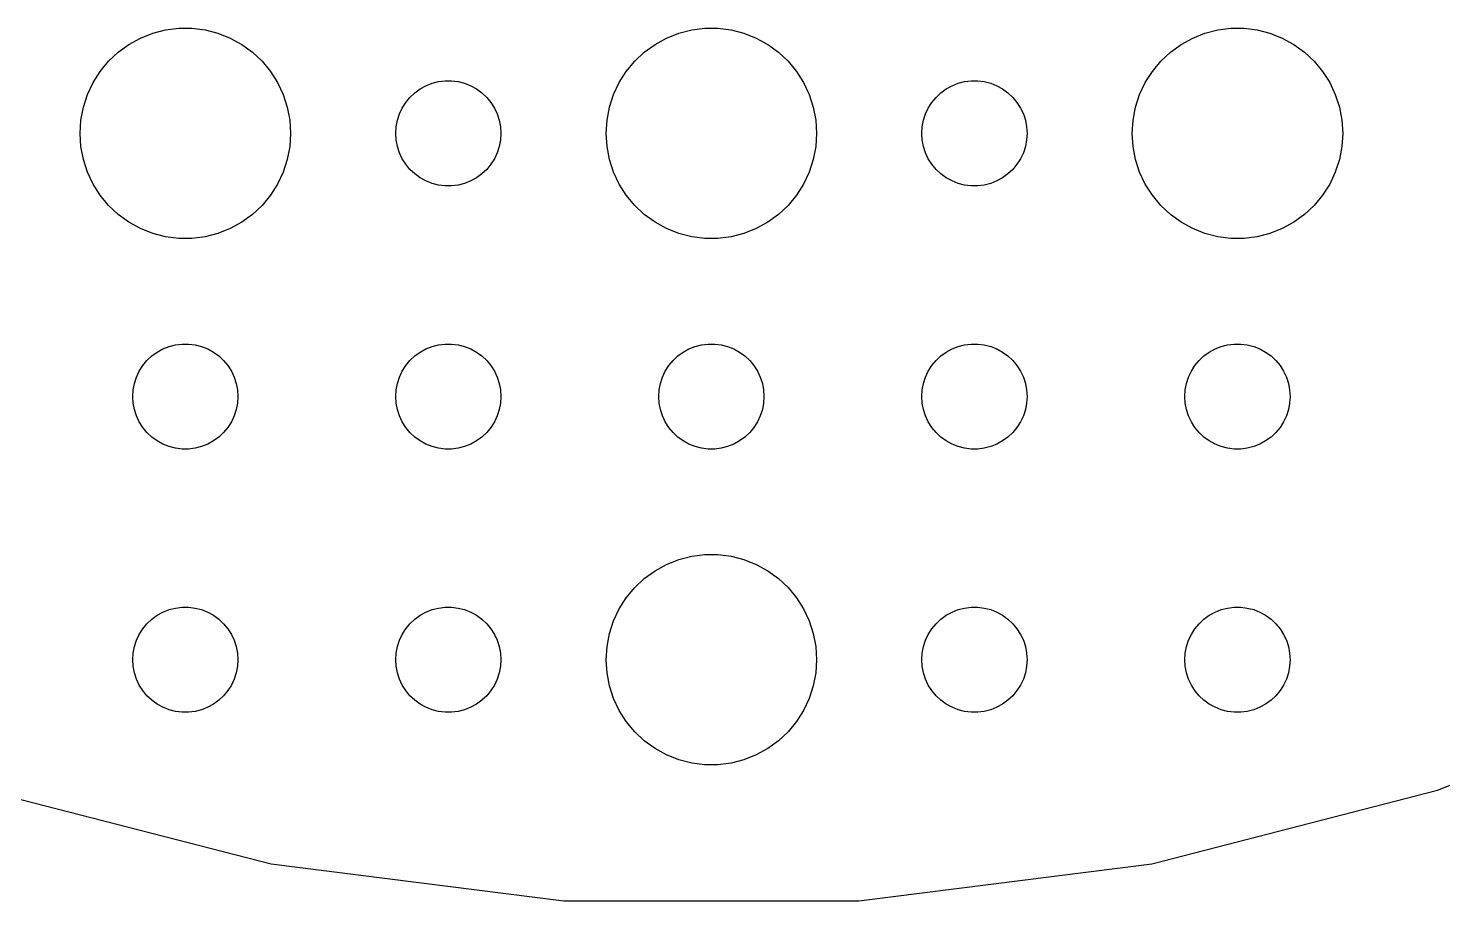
# Model space of a CAD drawing. Header units: metres. Extents: x -67 to 67, y -67 to 67.
# Drawn here: x -19.48 to 20.85, y -66.87 to -42.01 of the extents above; entities that cross this region are included whole.
import ezdxf

# ---------------------------------------------------------------- set-up
doc = ezdxf.new("R2010")
doc.units = ezdxf.units.M

msp = doc.modelspace()

# ---------------------------------------------------------------- linework, layer by layer
for p, q in [((-16.6075, -42.467), (-16.2773, -42.2855)), ((-16.2773, -42.2855), (-15.927, -42.1468)), ((-15.927, -42.1468), (-15.5621, -42.0531)), ((-15.5621, -42.0531), (-15.1884, -42.0059)), ((-15.1884, -42.0059), (-14.8116, -42.0059)), ((-14.8116, -42.0059), (-14.4379, -42.0531)), ((-14.4379, -42.0531), (-14.0729, -42.1468)), ((-14.0729, -42.1468), (-13.7227, -42.2855)), ((-13.7227, -42.2855), (-13.3925, -42.467)), ((-1.60747, -42.467), (-1.27733, -42.2855)), ((-1.27733, -42.2855), (-0.92705, -42.1468)), ((-0.92705, -42.1468), (-0.56213, -42.0531)), ((-0.56213, -42.0531), (-0.18837, -42.0059)), ((-0.18837, -42.0059), (0.18837, -42.0059)), ((0.18837, -42.0059), (0.56213, -42.0531)), ((0.56213, -42.0531), (0.92705, -42.1468)), ((0.92705, -42.1468), (1.27733, -42.2855)), ((1.27733, -42.2855), (1.60747, -42.467)), ((13.3925, -42.467), (13.7227, -42.2855)), ((13.7227, -42.2855), (14.0729, -42.1468)), ((14.0729, -42.1468), (14.4379, -42.0531)), ((14.4379, -42.0531), (14.8116, -42.0059)), ((14.8116, -42.0059), (15.1884, -42.0059)), ((15.1884, -42.0059), (15.5621, -42.0531)), ((15.5621, -42.0531), (15.927, -42.1468)), ((15.927, -42.1468), (16.2773, -42.2855)), ((16.2773, -42.2855), (16.6075, -42.467)), ((-17.1869, -42.9464), (-16.9123, -42.6885)), ((-16.9123, -42.6885), (-16.6075, -42.467)), ((-13.3925, -42.467), (-13.0877, -42.6885)), ((-13.0877, -42.6885), (-12.8131, -42.9464)), ((-2.1869, -42.9464), (-1.91226, -42.6885)), ((-1.91226, -42.6885), (-1.60747, -42.467)), ((1.60747, -42.467), (1.91226, -42.6885)), ((1.91226, -42.6885), (2.1869, -42.9464)), ((12.8131, -42.9464), (13.0877, -42.6885)), ((13.0877, -42.6885), (13.3925, -42.467)), ((16.6075, -42.467), (16.9123, -42.6885)), ((16.9123, -42.6885), (17.1869, -42.9464)), ((-17.427, -43.2366), (-17.1869, -42.9464)), ((-12.8131, -42.9464), (-12.5729, -43.2366)), ((-2.42705, -43.2366), (-2.1869, -42.9464)), ((2.1869, -42.9464), (2.42705, -43.2366)), ((12.5729, -43.2366), (12.8131, -42.9464)), ((17.1869, -42.9464), (17.427, -43.2366)), ((-17.7893, -43.8956), (-17.6289, -43.5547)), ((-17.6289, -43.5547), (-17.427, -43.2366)), ((-12.5729, -43.2366), (-12.3711, -43.5547)), ((-12.3711, -43.5547), (-12.2107, -43.8956)), ((-7.96352, -43.5734), (-7.78107, -43.5266)), ((-7.78107, -43.5266), (-7.59418, -43.503)), ((-7.59418, -43.503), (-7.40581, -43.503)), ((-7.40581, -43.503), (-7.21892, -43.5266)), ((-7.21892, -43.5266), (-7.03647, -43.5734)), ((-2.78932, -43.8956), (-2.62891, -43.5547)), ((-2.62891, -43.5547), (-2.42705, -43.2366)), ((2.42705, -43.2366), (2.62891, -43.5547)), ((2.62891, -43.5547), (2.78932, -43.8956)), ((7.03647, -43.5734), (7.21892, -43.5266)), ((7.21892, -43.5266), (7.40581, -43.503)), ((7.40581, -43.503), (7.59418, -43.503)), ((7.59418, -43.503), (7.78107, -43.5266)), ((7.78107, -43.5266), (7.96352, -43.5734)), ((12.2107, -43.8956), (12.3711, -43.5547)), ((12.3711, -43.5547), (12.5729, -43.2366)), ((17.427, -43.2366), (17.6289, -43.5547)), ((17.6289, -43.5547), (17.7893, -43.8956)), ((-17.9057, -44.2539), (-17.7893, -43.8956)), ((-12.2107, -43.8956), (-12.0942, -44.2539)), ((-8.59344, -43.9732), (-8.45613, -43.8442)), ((-8.45613, -43.8442), (-8.30373, -43.7335)), ((-8.30373, -43.7335), (-8.13866, -43.6428)), ((-8.13866, -43.6428), (-7.96352, -43.5734)), ((-7.03647, -43.5734), (-6.86133, -43.6428)), ((-6.86133, -43.6428), (-6.69626, -43.7335)), ((-6.69626, -43.7335), (-6.54385, -43.8442)), ((-6.54385, -43.8442), (-6.40654, -43.9732)), ((-2.90575, -44.2539), (-2.78932, -43.8956)), ((2.78932, -43.8956), (2.90575, -44.2539)), ((6.40654, -43.9732), (6.54385, -43.8442)), ((6.54385, -43.8442), (6.69626, -43.7335)), ((6.69626, -43.7335), (6.86133, -43.6428)), ((6.86133, -43.6428), (7.03647, -43.5734)), ((7.96352, -43.5734), (8.13866, -43.6428)), ((8.13866, -43.6428), (8.30373, -43.7335)), ((8.30373, -43.7335), (8.45613, -43.8442)), ((8.45613, -43.8442), (8.59344, -43.9732)), ((12.0942, -44.2539), (12.2107, -43.8956)), ((17.7893, -43.8956), (17.9057, -44.2539)), ((-17.9763, -44.624), (-17.9057, -44.2539)), ((-12.0942, -44.2539), (-12.0237, -44.624)), ((-8.89465, -44.4478), (-8.81445, -44.2774)), ((-8.81445, -44.2774), (-8.71352, -44.1183)), ((-8.71352, -44.1183), (-8.59344, -43.9732)), ((-6.40654, -43.9732), (-6.28647, -44.1183)), ((-6.28647, -44.1183), (-6.18553, -44.2774)), ((-6.18553, -44.2774), (-6.10533, -44.4478)), ((-2.97633, -44.624), (-2.90575, -44.2539)), ((2.90575, -44.2539), (2.97633, -44.624)), ((6.10533, -44.4478), (6.18553, -44.2774)), ((6.18553, -44.2774), (6.28647, -44.1183)), ((6.28647, -44.1183), (6.40654, -43.9732)), ((8.59344, -43.9732), (8.71352, -44.1183)), ((8.71352, -44.1183), (8.81445, -44.2774)), ((8.81445, -44.2774), (8.89465, -44.4478)), ((12.0237, -44.624), (12.0942, -44.2539)), ((17.9057, -44.2539), (17.9763, -44.624)), ((-18, -45), (-17.9763, -44.624)), ((-12.0237, -44.624), (-12, -45)), ((-8.98816, -44.812), (-8.95287, -44.627)), ((-8.95287, -44.627), (-8.89465, -44.4478)), ((-6.10533, -44.4478), (-6.04712, -44.627)), ((-6.04712, -44.627), (-6.01183, -44.812)), ((-3, -45), (-2.97633, -44.624)), ((2.97633, -44.624), (3, -45)), ((6.01183, -44.812), (6.04712, -44.627)), ((6.04712, -44.627), (6.10533, -44.4478)), ((8.89465, -44.4478), (8.95287, -44.627)), ((8.95287, -44.627), (8.98816, -44.812)), ((12, -45), (12.0237, -44.624)), ((17.9763, -44.624), (18, -45)), ((-17.9763, -45.376), (-18, -45)), ((-12, -45), (-12.0237, -45.376)), ((-9, -45), (-8.98816, -44.812)), ((-8.98816, -45.188), (-9, -45)), ((-6.01183, -44.812), (-6, -45)), ((-6, -45), (-6.01183, -45.188)), ((-2.97633, -45.376), (-3, -45)), ((3, -45), (2.97633, -45.376)), ((6, -45), (6.01183, -44.812)), ((6.01183, -45.188), (6, -45)), ((8.98816, -44.812), (9, -45)), ((9, -45), (8.98816, -45.188)), ((12.0237, -45.376), (12, -45)), ((18, -45), (17.9763, -45.376)), ((-17.9057, -45.7461), (-17.9763, -45.376)), ((-12.0237, -45.376), (-12.0942, -45.7461)), ((-8.95287, -45.373), (-8.98816, -45.188)), ((-8.89465, -45.5522), (-8.95287, -45.373)), ((-8.81445, -45.7226), (-8.89465, -45.5522)), ((-6.10533, -45.5522), (-6.18553, -45.7226)), ((-6.04712, -45.373), (-6.10533, -45.5522)), ((-6.01183, -45.188), (-6.04712, -45.373)), ((-2.90575, -45.7461), (-2.97633, -45.376)), ((2.97633, -45.376), (2.90575, -45.7461)), ((6.04712, -45.373), (6.01183, -45.188)), ((6.10533, -45.5522), (6.04712, -45.373)), ((6.18553, -45.7226), (6.10533, -45.5522)), ((8.89465, -45.5522), (8.81445, -45.7226)), ((8.95287, -45.373), (8.89465, -45.5522)), ((8.98816, -45.188), (8.95287, -45.373)), ((12.0942, -45.7461), (12.0237, -45.376)), ((17.9763, -45.376), (17.9057, -45.7461)), ((-17.7893, -46.1044), (-17.9057, -45.7461)), ((-12.0942, -45.7461), (-12.2107, -46.1044)), ((-8.71352, -45.8817), (-8.81445, -45.7226)), ((-8.59344, -46.0268), (-8.71352, -45.8817)), ((-6.28647, -45.8817), (-6.40654, -46.0268)), ((-6.18553, -45.7226), (-6.28647, -45.8817)), ((-2.78932, -46.1044), (-2.90575, -45.7461)), ((2.90575, -45.7461), (2.78932, -46.1044)), ((6.28647, -45.8817), (6.18553, -45.7226)), ((6.40654, -46.0268), (6.28647, -45.8817)), ((8.71352, -45.8817), (8.59344, -46.0268)), ((8.81445, -45.7226), (8.71352, -45.8817)), ((12.2107, -46.1044), (12.0942, -45.7461)), ((17.9057, -45.7461), (17.7893, -46.1044)), ((-17.6289, -46.4453), (-17.7893, -46.1044)), ((-12.2107, -46.1044), (-12.3711, -46.4453)), ((-8.45613, -46.1558), (-8.59344, -46.0268)), ((-8.30373, -46.2665), (-8.45613, -46.1558)), ((-8.13866, -46.3572), (-8.30373, -46.2665)), ((-7.96352, -46.4266), (-8.13866, -46.3572)), ((-6.86133, -46.3572), (-7.03647, -46.4266)), ((-6.69626, -46.2665), (-6.86133, -46.3572)), ((-6.54385, -46.1558), (-6.69626, -46.2665)), ((-6.40654, -46.0268), (-6.54385, -46.1558)), ((-2.62891, -46.4453), (-2.78932, -46.1044)), ((2.78932, -46.1044), (2.62891, -46.4453)), ((6.54385, -46.1558), (6.40654, -46.0268)), ((6.69626, -46.2665), (6.54385, -46.1558)), ((6.86133, -46.3572), (6.69626, -46.2665)), ((7.03647, -46.4266), (6.86133, -46.3572)), ((8.13866, -46.3572), (7.96352, -46.4266)), ((8.30373, -46.2665), (8.13866, -46.3572)), ((8.45613, -46.1558), (8.30373, -46.2665)), ((8.59344, -46.0268), (8.45613, -46.1558)), ((12.3711, -46.4453), (12.2107, -46.1044)), ((17.7893, -46.1044), (17.6289, -46.4453)), ((-17.427, -46.7634), (-17.6289, -46.4453)), ((-17.1869, -47.0536), (-17.427, -46.7634)), ((-12.5729, -46.7634), (-12.8131, -47.0536)), ((-12.3711, -46.4453), (-12.5729, -46.7634)), ((-7.78107, -46.4734), (-7.96352, -46.4266)), ((-7.59418, -46.497), (-7.78107, -46.4734)), ((-7.40581, -46.497), (-7.59418, -46.497)), ((-7.21892, -46.4734), (-7.40581, -46.497)), ((-7.03647, -46.4266), (-7.21892, -46.4734)), ((-2.42705, -46.7634), (-2.62891, -46.4453)), ((-2.1869, -47.0536), (-2.42705, -46.7634)), ((2.42705, -46.7634), (2.1869, -47.0536)), ((2.62891, -46.4453), (2.42705, -46.7634)), ((7.21892, -46.4734), (7.03647, -46.4266)), ((7.40581, -46.497), (7.21892, -46.4734)), ((7.59418, -46.497), (7.40581, -46.497)), ((7.78107, -46.4734), (7.59418, -46.497)), ((7.96352, -46.4266), (7.78107, -46.4734)), ((12.5729, -46.7634), (12.3711, -46.4453)), ((12.8131, -47.0536), (12.5729, -46.7634)), ((17.427, -46.7634), (17.1869, -47.0536)), ((17.6289, -46.4453), (17.427, -46.7634)), ((-16.9123, -47.3115), (-17.1869, -47.0536)), ((-12.8131, -47.0536), (-13.0877, -47.3115)), ((-1.91226, -47.3115), (-2.1869, -47.0536)), ((2.1869, -47.0536), (1.91226, -47.3115)), ((13.0877, -47.3115), (12.8131, -47.0536)), ((17.1869, -47.0536), (16.9123, -47.3115)), ((-16.6075, -47.533), (-16.9123, -47.3115)), ((-16.2773, -47.7145), (-16.6075, -47.533)), ((-13.3925, -47.533), (-13.7227, -47.7145)), ((-13.0877, -47.3115), (-13.3925, -47.533)), ((-1.60747, -47.533), (-1.91226, -47.3115)), ((-1.27733, -47.7145), (-1.60747, -47.533)), ((1.60747, -47.533), (1.27733, -47.7145)), ((1.91226, -47.3115), (1.60747, -47.533)), ((13.3925, -47.533), (13.0877, -47.3115)), ((13.7227, -47.7145), (13.3925, -47.533)), ((16.6075, -47.533), (16.2773, -47.7145)), ((16.9123, -47.3115), (16.6075, -47.533)), ((-15.927, -47.8532), (-16.2773, -47.7145)), ((-15.5621, -47.9469), (-15.927, -47.8532)), ((-15.1884, -47.9941), (-15.5621, -47.9469)), ((-14.4379, -47.9469), (-14.8116, -47.9941)), ((-14.0729, -47.8532), (-14.4379, -47.9469)), ((-13.7227, -47.7145), (-14.0729, -47.8532)), ((-0.92705, -47.8532), (-1.27733, -47.7145)), ((-0.56213, -47.9469), (-0.92705, -47.8532)), ((-0.18837, -47.9941), (-0.56213, -47.9469)), ((0.56213, -47.9469), (0.18837, -47.9941)), ((0.92705, -47.8532), (0.56213, -47.9469)), ((1.27733, -47.7145), (0.92705, -47.8532)), ((14.0729, -47.8532), (13.7227, -47.7145)), ((14.4379, -47.9469), (14.0729, -47.8532)), ((14.8116, -47.9941), (14.4379, -47.9469)), ((15.5621, -47.9469), (15.1884, -47.9941)), ((15.927, -47.8532), (15.5621, -47.9469)), ((16.2773, -47.7145), (15.927, -47.8532)), ((-14.8116, -47.9941), (-15.1884, -47.9941)), ((0.18837, -47.9941), (-0.18837, -47.9941)), ((15.1884, -47.9941), (14.8116, -47.9941)), ((-15.8037, -51.2335), (-15.6387, -51.1428)), ((-15.6387, -51.1428), (-15.4635, -51.0734)), ((-15.4635, -51.0734), (-15.2811, -51.0266)), ((-15.2811, -51.0266), (-15.0942, -51.003)), ((-15.0942, -51.003), (-14.9058, -51.003)), ((-14.9058, -51.003), (-14.7189, -51.0266)), ((-14.7189, -51.0266), (-14.5365, -51.0734)), ((-14.5365, -51.0734), (-14.3613, -51.1428)), ((-14.3613, -51.1428), (-14.1963, -51.2335)), ((-8.30373, -51.2335), (-8.13866, -51.1428)), ((-8.13866, -51.1428), (-7.96352, -51.0734)), ((-7.96352, -51.0734), (-7.78107, -51.0266)), ((-7.78107, -51.0266), (-7.59418, -51.003)), ((-7.59418, -51.003), (-7.40581, -51.003)), ((-7.40581, -51.003), (-7.21892, -51.0266)), ((-7.21892, -51.0266), (-7.03647, -51.0734)), ((-7.03647, -51.0734), (-6.86133, -51.1428)), ((-6.86133, -51.1428), (-6.69626, -51.2335)), ((-0.80373, -51.2335), (-0.63866, -51.1428)), ((-0.63866, -51.1428), (-0.46352, -51.0734)), ((-0.46352, -51.0734), (-0.28107, -51.0266)), ((-0.28107, -51.0266), (-0.09418, -51.003)), ((-0.09418, -51.003), (0.09418, -51.003)), ((0.09418, -51.003), (0.28107, -51.0266)), ((0.28107, -51.0266), (0.46352, -51.0734)), ((0.46352, -51.0734), (0.63866, -51.1428)), ((0.63866, -51.1428), (0.80373, -51.2335)), ((6.69626, -51.2335), (6.86133, -51.1428)), ((6.86133, -51.1428), (7.03647, -51.0734)), ((7.03647, -51.0734), (7.21892, -51.0266)), ((7.21892, -51.0266), (7.40581, -51.003)), ((7.40581, -51.003), (7.59418, -51.003)), ((7.59418, -51.003), (7.78107, -51.0266)), ((7.78107, -51.0266), (7.96352, -51.0734)), ((7.96352, -51.0734), (8.13866, -51.1428)), ((8.13866, -51.1428), (8.30373, -51.2335)), ((14.1963, -51.2335), (14.3613, -51.1428)), ((14.3613, -51.1428), (14.5365, -51.0734)), ((14.5365, -51.0734), (14.7189, -51.0266)), ((14.7189, -51.0266), (14.9058, -51.003)), ((14.9058, -51.003), (15.0942, -51.003)), ((15.0942, -51.003), (15.2811, -51.0266)), ((15.2811, -51.0266), (15.4635, -51.0734)), ((15.4635, -51.0734), (15.6387, -51.1428)), ((15.6387, -51.1428), (15.8037, -51.2335)), ((-16.3145, -51.7774), (-16.2135, -51.6183)), ((-16.2135, -51.6183), (-16.0934, -51.4732)), ((-16.0934, -51.4732), (-15.9561, -51.3442)), ((-15.9561, -51.3442), (-15.8037, -51.2335)), ((-14.1963, -51.2335), (-14.0439, -51.3442)), ((-14.0439, -51.3442), (-13.9065, -51.4732)), ((-13.9065, -51.4732), (-13.7865, -51.6183)), ((-13.7865, -51.6183), (-13.6855, -51.7774)), ((-8.81445, -51.7774), (-8.71352, -51.6183)), ((-8.71352, -51.6183), (-8.59344, -51.4732)), ((-8.59344, -51.4732), (-8.45613, -51.3442)), ((-8.45613, -51.3442), (-8.30373, -51.2335)), ((-6.69626, -51.2335), (-6.54385, -51.3442)), ((-6.54385, -51.3442), (-6.40654, -51.4732)), ((-6.40654, -51.4732), (-6.28647, -51.6183)), ((-6.28647, -51.6183), (-6.18553, -51.7774)), ((-1.31445, -51.7774), (-1.21352, -51.6183)), ((-1.21352, -51.6183), (-1.09344, -51.4732)), ((-1.09344, -51.4732), (-0.95613, -51.3442)), ((-0.95613, -51.3442), (-0.80373, -51.2335)), ((0.80373, -51.2335), (0.95613, -51.3442)), ((0.95613, -51.3442), (1.09344, -51.4732)), ((1.09344, -51.4732), (1.21352, -51.6183)), ((1.21352, -51.6183), (1.31445, -51.7774)), ((6.18553, -51.7774), (6.28647, -51.6183)), ((6.28647, -51.6183), (6.40654, -51.4732)), ((6.40654, -51.4732), (6.54385, -51.3442)), ((6.54385, -51.3442), (6.69626, -51.2335)), ((8.30373, -51.2335), (8.45613, -51.3442)), ((8.45613, -51.3442), (8.59344, -51.4732)), ((8.59344, -51.4732), (8.71352, -51.6183)), ((8.71352, -51.6183), (8.81445, -51.7774)), ((13.6855, -51.7774), (13.7865, -51.6183)), ((13.7865, -51.6183), (13.9065, -51.4732)), ((13.9065, -51.4732), (14.0439, -51.3442)), ((14.0439, -51.3442), (14.1963, -51.2335)), ((15.8037, -51.2335), (15.9561, -51.3442)), ((15.9561, -51.3442), (16.0934, -51.4732)), ((16.0934, -51.4732), (16.2135, -51.6183)), ((16.2135, -51.6183), (16.3145, -51.7774)), ((-16.4529, -52.127), (-16.3947, -51.9478)), ((-16.3947, -51.9478), (-16.3145, -51.7774)), ((-13.6855, -51.7774), (-13.6053, -51.9478)), ((-13.6053, -51.9478), (-13.5471, -52.127)), ((-8.95287, -52.127), (-8.89465, -51.9478)), ((-8.89465, -51.9478), (-8.81445, -51.7774)), ((-6.18553, -51.7774), (-6.10533, -51.9478)), ((-6.10533, -51.9478), (-6.04712, -52.127)), ((-1.45287, -52.127), (-1.39465, -51.9478)), ((-1.39465, -51.9478), (-1.31445, -51.7774)), ((1.31445, -51.7774), (1.39465, -51.9478)), ((1.39465, -51.9478), (1.45287, -52.127)), ((6.04712, -52.127), (6.10533, -51.9478)), ((6.10533, -51.9478), (6.18553, -51.7774)), ((8.81445, -51.7774), (8.89465, -51.9478)), ((8.89465, -51.9478), (8.95287, -52.127)), ((13.5471, -52.127), (13.6053, -51.9478)), ((13.6053, -51.9478), (13.6855, -51.7774)), ((16.3145, -51.7774), (16.3947, -51.9478)), ((16.3947, -51.9478), (16.4529, -52.127)), ((-16.5, -52.5), (-16.4882, -52.312)), ((-16.4882, -52.312), (-16.4529, -52.127)), ((-13.5471, -52.127), (-13.5118, -52.312)), ((-13.5118, -52.312), (-13.5, -52.5)), ((-9, -52.5), (-8.98816, -52.312)), ((-8.98816, -52.312), (-8.95287, -52.127)), ((-6.04712, -52.127), (-6.01183, -52.312)), ((-6.01183, -52.312), (-6, -52.5)), ((-1.5, -52.5), (-1.48816, -52.312)), ((-1.48816, -52.312), (-1.45287, -52.127)), ((1.45287, -52.127), (1.48816, -52.312)), ((1.48816, -52.312), (1.5, -52.5)), ((6, -52.5), (6.01183, -52.312)), ((6.01183, -52.312), (6.04712, -52.127)), ((8.95287, -52.127), (8.98816, -52.312)), ((8.98816, -52.312), (9, -52.5)), ((13.5, -52.5), (13.5118, -52.312)), ((13.5118, -52.312), (13.5471, -52.127)), ((16.4529, -52.127), (16.4882, -52.312)), ((16.4882, -52.312), (16.5, -52.5)), ((-16.4882, -52.688), (-16.5, -52.5)), ((-16.4529, -52.873), (-16.4882, -52.688)), ((-13.5118, -52.688), (-13.5471, -52.873)), ((-13.5, -52.5), (-13.5118, -52.688)), ((-8.98816, -52.688), (-9, -52.5)), ((-8.95287, -52.873), (-8.98816, -52.688)), ((-6.01183, -52.688), (-6.04712, -52.873)), ((-6, -52.5), (-6.01183, -52.688)), ((-1.48816, -52.688), (-1.5, -52.5)), ((-1.45287, -52.873), (-1.48816, -52.688)), ((1.48816, -52.688), (1.45287, -52.873)), ((1.5, -52.5), (1.48816, -52.688)), ((6.01183, -52.688), (6, -52.5)), ((6.04712, -52.873), (6.01183, -52.688)), ((8.98816, -52.688), (8.95287, -52.873)), ((9, -52.5), (8.98816, -52.688)), ((13.5118, -52.688), (13.5, -52.5)), ((13.5471, -52.873), (13.5118, -52.688)), ((16.4882, -52.688), (16.4529, -52.873)), ((16.5, -52.5), (16.4882, -52.688)), ((-16.3947, -53.0522), (-16.4529, -52.873)), ((-16.3145, -53.2226), (-16.3947, -53.0522)), ((-16.2135, -53.3817), (-16.3145, -53.2226)), ((-13.6855, -53.2226), (-13.7865, -53.3817)), ((-13.6053, -53.0522), (-13.6855, -53.2226)), ((-13.5471, -52.873), (-13.6053, -53.0522)), ((-8.89465, -53.0522), (-8.95287, -52.873)), ((-8.81445, -53.2226), (-8.89465, -53.0522)), ((-8.71352, -53.3817), (-8.81445, -53.2226)), ((-6.18553, -53.2226), (-6.28647, -53.3817)), ((-6.10533, -53.0522), (-6.18553, -53.2226)), ((-6.04712, -52.873), (-6.10533, -53.0522)), ((-1.39465, -53.0522), (-1.45287, -52.873)), ((-1.31445, -53.2226), (-1.39465, -53.0522)), ((-1.21352, -53.3817), (-1.31445, -53.2226)), ((1.31445, -53.2226), (1.21352, -53.3817)), ((1.39465, -53.0522), (1.31445, -53.2226)), ((1.45287, -52.873), (1.39465, -53.0522)), ((6.10533, -53.0522), (6.04712, -52.873)), ((6.18553, -53.2226), (6.10533, -53.0522)), ((6.28647, -53.3817), (6.18553, -53.2226)), ((8.81445, -53.2226), (8.71352, -53.3817)), ((8.89465, -53.0522), (8.81445, -53.2226)), ((8.95287, -52.873), (8.89465, -53.0522)), ((13.6053, -53.0522), (13.5471, -52.873)), ((13.6855, -53.2226), (13.6053, -53.0522)), ((13.7865, -53.3817), (13.6855, -53.2226)), ((16.3145, -53.2226), (16.2135, -53.3817)), ((16.3947, -53.0522), (16.3145, -53.2226)), ((16.4529, -52.873), (16.3947, -53.0522)), ((-16.0934, -53.5268), (-16.2135, -53.3817)), ((-15.9561, -53.6558), (-16.0934, -53.5268)), ((-13.9065, -53.5268), (-14.0439, -53.6558)), ((-13.7865, -53.3817), (-13.9065, -53.5268)), ((-8.59344, -53.5268), (-8.71352, -53.3817)), ((-8.45613, -53.6558), (-8.59344, -53.5268)), ((-6.40654, -53.5268), (-6.54385, -53.6558)), ((-6.28647, -53.3817), (-6.40654, -53.5268)), ((-1.09344, -53.5268), (-1.21352, -53.3817)), ((-0.95613, -53.6558), (-1.09344, -53.5268)), ((1.09344, -53.5268), (0.95613, -53.6558)), ((1.21352, -53.3817), (1.09344, -53.5268)), ((6.40654, -53.5268), (6.28647, -53.3817)), ((6.54385, -53.6558), (6.40654, -53.5268)), ((8.59344, -53.5268), (8.45613, -53.6558)), ((8.71352, -53.3817), (8.59344, -53.5268)), ((13.9065, -53.5268), (13.7865, -53.3817)), ((14.0439, -53.6558), (13.9065, -53.5268)), ((16.0934, -53.5268), (15.9561, -53.6558)), ((16.2135, -53.3817), (16.0934, -53.5268)), ((-15.8037, -53.7665), (-15.9561, -53.6558)), ((-15.6387, -53.8572), (-15.8037, -53.7665)), ((-15.4635, -53.9266), (-15.6387, -53.8572)), ((-15.2811, -53.9734), (-15.4635, -53.9266)), ((-15.0942, -53.997), (-15.2811, -53.9734)), ((-14.9058, -53.997), (-15.0942, -53.997)), ((-14.7189, -53.9734), (-14.9058, -53.997)), ((-14.5365, -53.9266), (-14.7189, -53.9734)), ((-14.3613, -53.8572), (-14.5365, -53.9266)), ((-14.1963, -53.7665), (-14.3613, -53.8572)), ((-14.0439, -53.6558), (-14.1963, -53.7665)), ((-8.30373, -53.7665), (-8.45613, -53.6558)), ((-8.13866, -53.8572), (-8.30373, -53.7665)), ((-7.96352, -53.9266), (-8.13866, -53.8572)), ((-7.78107, -53.9734), (-7.96352, -53.9266)), ((-7.59418, -53.997), (-7.78107, -53.9734)), ((-7.40581, -53.997), (-7.59418, -53.997)), ((-7.21892, -53.9734), (-7.40581, -53.997)), ((-7.03647, -53.9266), (-7.21892, -53.9734)), ((-6.86133, -53.8572), (-7.03647, -53.9266)), ((-6.69626, -53.7665), (-6.86133, -53.8572)), ((-6.54385, -53.6558), (-6.69626, -53.7665)), ((-0.80373, -53.7665), (-0.95613, -53.6558)), ((-0.63866, -53.8572), (-0.80373, -53.7665)), ((-0.46352, -53.9266), (-0.63866, -53.8572)), ((-0.28107, -53.9734), (-0.46352, -53.9266)), ((-0.09418, -53.997), (-0.28107, -53.9734)), ((0.09418, -53.997), (-0.09418, -53.997)), ((0.28107, -53.9734), (0.09418, -53.997)), ((0.46352, -53.9266), (0.28107, -53.9734)), ((0.63866, -53.8572), (0.46352, -53.9266)), ((0.80373, -53.7665), (0.63866, -53.8572)), ((0.95613, -53.6558), (0.80373, -53.7665)), ((6.69626, -53.7665), (6.54385, -53.6558)), ((6.86133, -53.8572), (6.69626, -53.7665)), ((7.03647, -53.9266), (6.86133, -53.8572)), ((7.21892, -53.9734), (7.03647, -53.9266)), ((7.40581, -53.997), (7.21892, -53.9734)), ((7.59418, -53.997), (7.40581, -53.997)), ((7.78107, -53.9734), (7.59418, -53.997)), ((7.96352, -53.9266), (7.78107, -53.9734)), ((8.13866, -53.8572), (7.96352, -53.9266)), ((8.30373, -53.7665), (8.13866, -53.8572)), ((8.45613, -53.6558), (8.30373, -53.7665)), ((14.1963, -53.7665), (14.0439, -53.6558)), ((14.3613, -53.8572), (14.1963, -53.7665)), ((14.5365, -53.9266), (14.3613, -53.8572)), ((14.7189, -53.9734), (14.5365, -53.9266)), ((14.9058, -53.997), (14.7189, -53.9734)), ((15.0942, -53.997), (14.9058, -53.997)), ((15.2811, -53.9734), (15.0942, -53.997)), ((15.4635, -53.9266), (15.2811, -53.9734)), ((15.6387, -53.8572), (15.4635, -53.9266)), ((15.8037, -53.7665), (15.6387, -53.8572)), ((15.9561, -53.6558), (15.8037, -53.7665)), ((-1.27733, -57.2855), (-0.92705, -57.1468)), ((-0.92705, -57.1468), (-0.56213, -57.0531)), ((-0.56213, -57.0531), (-0.18837, -57.0059)), ((-0.18837, -57.0059), (0.18837, -57.0059)), ((0.18837, -57.0059), (0.56213, -57.0531)), ((0.56213, -57.0531), (0.92705, -57.1468)), ((0.92705, -57.1468), (1.27733, -57.2855)), ((-1.91226, -57.6885), (-1.60747, -57.467)), ((-1.60747, -57.467), (-1.27733, -57.2855)), ((1.27733, -57.2855), (1.60747, -57.467)), ((1.60747, -57.467), (1.91226, -57.6885)), ((-2.42705, -58.2366), (-2.1869, -57.9464)), ((-2.1869, -57.9464), (-1.91226, -57.6885)), ((1.91226, -57.6885), (2.1869, -57.9464)), ((2.1869, -57.9464), (2.42705, -58.2366)), ((-2.62891, -58.5547), (-2.42705, -58.2366)), ((2.42705, -58.2366), (2.62891, -58.5547)), ((-16.0934, -58.9732), (-15.9561, -58.8442)), ((-15.9561, -58.8442), (-15.8037, -58.7335)), ((-15.8037, -58.7335), (-15.6387, -58.6428)), ((-15.6387, -58.6428), (-15.4635, -58.5734)), ((-15.4635, -58.5734), (-15.2811, -58.5266)), ((-15.2811, -58.5266), (-15.0942, -58.503)), ((-15.0942, -58.503), (-14.9058, -58.503)), ((-14.9058, -58.503), (-14.7189, -58.5266)), ((-14.7189, -58.5266), (-14.5365, -58.5734)), ((-14.5365, -58.5734), (-14.3613, -58.6428)), ((-14.3613, -58.6428), (-14.1963, -58.7335)), ((-14.1963, -58.7335), (-14.0439, -58.8442)), ((-14.0439, -58.8442), (-13.9065, -58.9732)), ((-8.59344, -58.9732), (-8.45613, -58.8442)), ((-8.45613, -58.8442), (-8.30373, -58.7335)), ((-8.30373, -58.7335), (-8.13866, -58.6428)), ((-8.13866, -58.6428), (-7.96352, -58.5734)), ((-7.96352, -58.5734), (-7.78107, -58.5266)), ((-7.78107, -58.5266), (-7.59418, -58.503)), ((-7.59418, -58.503), (-7.40581, -58.503)), ((-7.40581, -58.503), (-7.21892, -58.5266)), ((-7.21892, -58.5266), (-7.03647, -58.5734)), ((-7.03647, -58.5734), (-6.86133, -58.6428)), ((-6.86133, -58.6428), (-6.69626, -58.7335)), ((-6.69626, -58.7335), (-6.54385, -58.8442)), ((-6.54385, -58.8442), (-6.40654, -58.9732)), ((-2.78932, -58.8956), (-2.62891, -58.5547)), ((2.62891, -58.5547), (2.78932, -58.8956)), ((6.40654, -58.9732), (6.54385, -58.8442)), ((6.54385, -58.8442), (6.69626, -58.7335)), ((6.69626, -58.7335), (6.86133, -58.6428)), ((6.86133, -58.6428), (7.03647, -58.5734)), ((7.03647, -58.5734), (7.21892, -58.5266)), ((7.21892, -58.5266), (7.40581, -58.503)), ((7.40581, -58.503), (7.59418, -58.503)), ((7.59418, -58.503), (7.78107, -58.5266)), ((7.78107, -58.5266), (7.96352, -58.5734)), ((7.96352, -58.5734), (8.13866, -58.6428)), ((8.13866, -58.6428), (8.30373, -58.7335)), ((8.30373, -58.7335), (8.45613, -58.8442)), ((8.45613, -58.8442), (8.59344, -58.9732)), ((13.9065, -58.9732), (14.0439, -58.8442)), ((14.0439, -58.8442), (14.1963, -58.7335)), ((14.1963, -58.7335), (14.3613, -58.6428)), ((14.3613, -58.6428), (14.5365, -58.5734)), ((14.5365, -58.5734), (14.7189, -58.5266)), ((14.7189, -58.5266), (14.9058, -58.503)), ((14.9058, -58.503), (15.0942, -58.503)), ((15.0942, -58.503), (15.2811, -58.5266)), ((15.2811, -58.5266), (15.4635, -58.5734)), ((15.4635, -58.5734), (15.6387, -58.6428)), ((15.6387, -58.6428), (15.8037, -58.7335)), ((15.8037, -58.7335), (15.9561, -58.8442)), ((15.9561, -58.8442), (16.0934, -58.9732)), ((-16.3947, -59.4478), (-16.3145, -59.2774)), ((-16.3145, -59.2774), (-16.2135, -59.1183)), ((-16.2135, -59.1183), (-16.0934, -58.9732)), ((-13.9065, -58.9732), (-13.7865, -59.1183)), ((-13.7865, -59.1183), (-13.6855, -59.2774)), ((-13.6855, -59.2774), (-13.6053, -59.4478)), ((-8.89465, -59.4478), (-8.81445, -59.2774)), ((-8.81445, -59.2774), (-8.71352, -59.1183)), ((-8.71352, -59.1183), (-8.59344, -58.9732)), ((-6.40654, -58.9732), (-6.28647, -59.1183)), ((-6.28647, -59.1183), (-6.18553, -59.2774)), ((-6.18553, -59.2774), (-6.10533, -59.4478)), ((-2.97633, -59.624), (-2.90575, -59.2539)), ((-2.90575, -59.2539), (-2.78932, -58.8956)), ((2.78932, -58.8956), (2.90575, -59.2539)), ((2.90575, -59.2539), (2.97633, -59.624)), ((6.10533, -59.4478), (6.18553, -59.2774)), ((6.18553, -59.2774), (6.28647, -59.1183)), ((6.28647, -59.1183), (6.40654, -58.9732)), ((8.59344, -58.9732), (8.71352, -59.1183)), ((8.71352, -59.1183), (8.81445, -59.2774)), ((8.81445, -59.2774), (8.89465, -59.4478)), ((13.6053, -59.4478), (13.6855, -59.2774)), ((13.6855, -59.2774), (13.7865, -59.1183)), ((13.7865, -59.1183), (13.9065, -58.9732)), ((16.0934, -58.9732), (16.2135, -59.1183)), ((16.2135, -59.1183), (16.3145, -59.2774)), ((16.3145, -59.2774), (16.3947, -59.4478)), ((-16.4882, -59.812), (-16.4529, -59.627)), ((-16.4529, -59.627), (-16.3947, -59.4478)), ((-13.6053, -59.4478), (-13.5471, -59.627)), ((-13.5471, -59.627), (-13.5118, -59.812)), ((-8.98816, -59.812), (-8.95287, -59.627)), ((-8.95287, -59.627), (-8.89465, -59.4478)), ((-6.10533, -59.4478), (-6.04712, -59.627)), ((-6.04712, -59.627), (-6.01183, -59.812)), ((-3, -60), (-2.97633, -59.624)), ((2.97633, -59.624), (3, -60)), ((6.01183, -59.812), (6.04712, -59.627)), ((6.04712, -59.627), (6.10533, -59.4478)), ((8.89465, -59.4478), (8.95287, -59.627)), ((8.95287, -59.627), (8.98816, -59.812)), ((13.5118, -59.812), (13.5471, -59.627)), ((13.5471, -59.627), (13.6053, -59.4478)), ((16.3947, -59.4478), (16.4529, -59.627)), ((16.4529, -59.627), (16.4882, -59.812)), ((-16.5, -60), (-16.4882, -59.812)), ((-16.4882, -60.188), (-16.5, -60)), ((-13.5118, -59.812), (-13.5, -60)), ((-13.5, -60), (-13.5118, -60.188)), ((-9, -60), (-8.98816, -59.812)), ((-8.98816, -60.188), (-9, -60)), ((-6.01183, -59.812), (-6, -60)), ((-6, -60), (-6.01183, -60.188)), ((-2.97633, -60.376), (-3, -60)), ((3, -60), (2.97633, -60.376)), ((6, -60), (6.01183, -59.812)), ((6.01183, -60.188), (6, -60)), ((8.98816, -59.812), (9, -60)), ((9, -60), (8.98816, -60.188)), ((13.5, -60), (13.5118, -59.812)), ((13.5118, -60.188), (13.5, -60)), ((16.4882, -59.812), (16.5, -60)), ((16.5, -60), (16.4882, -60.188)), ((-16.4529, -60.373), (-16.4882, -60.188)), ((-16.3947, -60.5522), (-16.4529, -60.373)), ((-13.5471, -60.373), (-13.6053, -60.5522)), ((-13.5118, -60.188), (-13.5471, -60.373)), ((-8.95287, -60.373), (-8.98816, -60.188)), ((-8.89465, -60.5522), (-8.95287, -60.373)), ((-6.04712, -60.373), (-6.10533, -60.5522)), ((-6.01183, -60.188), (-6.04712, -60.373)), ((-2.90575, -60.7461), (-2.97633, -60.376)), ((2.97633, -60.376), (2.90575, -60.7461)), ((6.04712, -60.373), (6.01183, -60.188)), ((6.10533, -60.5522), (6.04712, -60.373)), ((8.95287, -60.373), (8.89465, -60.5522)), ((8.98816, -60.188), (8.95287, -60.373)), ((13.5471, -60.373), (13.5118, -60.188)), ((13.6053, -60.5522), (13.5471, -60.373)), ((16.4529, -60.373), (16.3947, -60.5522)), ((16.4882, -60.188), (16.4529, -60.373)), ((-16.3145, -60.7226), (-16.3947, -60.5522)), ((-16.2135, -60.8817), (-16.3145, -60.7226)), ((-16.0934, -61.0268), (-16.2135, -60.8817)), ((-13.7865, -60.8817), (-13.9065, -61.0268)), ((-13.6855, -60.7226), (-13.7865, -60.8817)), ((-13.6053, -60.5522), (-13.6855, -60.7226)), ((-8.81445, -60.7226), (-8.89465, -60.5522)), ((-8.71352, -60.8817), (-8.81445, -60.7226)), ((-8.59344, -61.0268), (-8.71352, -60.8817)), ((-6.28647, -60.8817), (-6.40654, -61.0268)), ((-6.18553, -60.7226), (-6.28647, -60.8817)), ((-6.10533, -60.5522), (-6.18553, -60.7226)), ((-2.78932, -61.1044), (-2.90575, -60.7461)), ((2.90575, -60.7461), (2.78932, -61.1044)), ((6.18553, -60.7226), (6.10533, -60.5522)), ((6.28647, -60.8817), (6.18553, -60.7226)), ((6.40654, -61.0268), (6.28647, -60.8817)), ((8.71352, -60.8817), (8.59344, -61.0268)), ((8.81445, -60.7226), (8.71352, -60.8817)), ((8.89465, -60.5522), (8.81445, -60.7226)), ((13.6855, -60.7226), (13.6053, -60.5522)), ((13.7865, -60.8817), (13.6855, -60.7226)), ((13.9065, -61.0268), (13.7865, -60.8817)), ((16.2135, -60.8817), (16.0934, -61.0268)), ((16.3145, -60.7226), (16.2135, -60.8817)), ((16.3947, -60.5522), (16.3145, -60.7226)), ((20.7041, -63.7208), (28.5272, -60.6234)), ((-15.9561, -61.1558), (-16.0934, -61.0268)), ((-15.8037, -61.2665), (-15.9561, -61.1558)), ((-15.6387, -61.3572), (-15.8037, -61.2665)), ((-14.1963, -61.2665), (-14.3613, -61.3572)), ((-14.0439, -61.1558), (-14.1963, -61.2665)), ((-13.9065, -61.0268), (-14.0439, -61.1558)), ((-8.45613, -61.1558), (-8.59344, -61.0268)), ((-8.30373, -61.2665), (-8.45613, -61.1558)), ((-8.13866, -61.3572), (-8.30373, -61.2665)), ((-6.69626, -61.2665), (-6.86133, -61.3572)), ((-6.54385, -61.1558), (-6.69626, -61.2665)), ((-6.40654, -61.0268), (-6.54385, -61.1558)), ((-2.62891, -61.4453), (-2.78932, -61.1044)), ((2.78932, -61.1044), (2.62891, -61.4453)), ((6.54385, -61.1558), (6.40654, -61.0268)), ((6.69626, -61.2665), (6.54385, -61.1558)), ((6.86133, -61.3572), (6.69626, -61.2665)), ((8.30373, -61.2665), (8.13866, -61.3572)), ((8.45613, -61.1558), (8.30373, -61.2665)), ((8.59344, -61.0268), (8.45613, -61.1558)), ((14.0439, -61.1558), (13.9065, -61.0268)), ((14.1963, -61.2665), (14.0439, -61.1558)), ((14.3613, -61.3572), (14.1963, -61.2665)), ((15.8037, -61.2665), (15.6387, -61.3572)), ((15.9561, -61.1558), (15.8037, -61.2665)), ((16.0934, -61.0268), (15.9561, -61.1558)), ((-15.4635, -61.4266), (-15.6387, -61.3572)), ((-15.2811, -61.4734), (-15.4635, -61.4266)), ((-15.0942, -61.497), (-15.2811, -61.4734)), ((-14.9058, -61.497), (-15.0942, -61.497)), ((-14.7189, -61.4734), (-14.9058, -61.497)), ((-14.5365, -61.4266), (-14.7189, -61.4734)), ((-14.3613, -61.3572), (-14.5365, -61.4266)), ((-7.96352, -61.4266), (-8.13866, -61.3572)), ((-7.78107, -61.4734), (-7.96352, -61.4266)), ((-7.59418, -61.497), (-7.78107, -61.4734)), ((-7.40581, -61.497), (-7.59418, -61.497)), ((-7.21892, -61.4734), (-7.40581, -61.497)), ((-7.03647, -61.4266), (-7.21892, -61.4734)), ((-6.86133, -61.3572), (-7.03647, -61.4266)), ((-2.42705, -61.7634), (-2.62891, -61.4453)), ((2.62891, -61.4453), (2.42705, -61.7634)), ((7.03647, -61.4266), (6.86133, -61.3572)), ((7.21892, -61.4734), (7.03647, -61.4266)), ((7.40581, -61.497), (7.21892, -61.4734)), ((7.59418, -61.497), (7.40581, -61.497)), ((7.78107, -61.4734), (7.59418, -61.497)), ((7.96352, -61.4266), (7.78107, -61.4734)), ((8.13866, -61.3572), (7.96352, -61.4266)), ((14.5365, -61.4266), (14.3613, -61.3572)), ((14.7189, -61.4734), (14.5365, -61.4266)), ((14.9058, -61.497), (14.7189, -61.4734)), ((15.0942, -61.497), (14.9058, -61.497)), ((15.2811, -61.4734), (15.0942, -61.497)), ((15.4635, -61.4266), (15.2811, -61.4734)), ((15.6387, -61.3572), (15.4635, -61.4266)), ((-2.1869, -62.0536), (-2.42705, -61.7634)), ((-1.91226, -62.3115), (-2.1869, -62.0536)), ((2.1869, -62.0536), (1.91226, -62.3115)), ((2.42705, -61.7634), (2.1869, -62.0536)), ((-1.60747, -62.533), (-1.91226, -62.3115)), ((1.91226, -62.3115), (1.60747, -62.533)), ((-1.27733, -62.7145), (-1.60747, -62.533)), ((-0.92705, -62.8532), (-1.27733, -62.7145)), ((-0.56213, -62.9469), (-0.92705, -62.8532)), ((0.92705, -62.8532), (0.56213, -62.9469)), ((1.27733, -62.7145), (0.92705, -62.8532)), ((1.60747, -62.533), (1.27733, -62.7145)), ((-0.18837, -62.9941), (-0.56213, -62.9469)), ((0.18837, -62.9941), (-0.18837, -62.9941)), ((0.56213, -62.9469), (0.18837, -62.9941)), ((-20.7041, -63.7208), (-12.5545, -65.8132)), ((12.5545, -65.8132), (20.7041, -63.7208)), ((-12.5545, -65.8132), (-4.20695, -66.8678)), ((4.20695, -66.8678), (12.5545, -65.8132)), ((-4.20695, -66.8678), (4.20695, -66.8678))]:
    msp.add_line(p, q)

doc.saveas('drawing.dxf')
